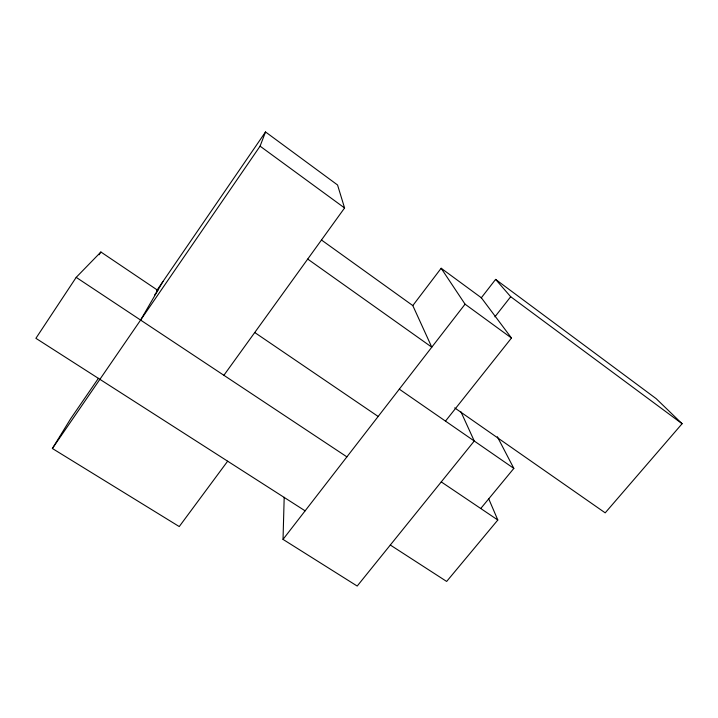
<?xml version="1.0" encoding="UTF-8"?>
<svg xmlns="http://www.w3.org/2000/svg" width="718" height="718" viewBox="0 0 718 718"><rect width="100%" height="100%" fill="white"/><g stroke="black" fill="none" stroke-linecap="round" stroke-linejoin="round"><path stroke-width="1.08" d="M460.983 411.89L474.257 441.014L357.196 586.05L283.027 539.389L284.193 497.278M227.651 461.189L179.249 526.563L52.378 448.499L260.078 146.158L265.525 131.95L337.55 184.984L344.577 207.969L223.881 375.299M140.602 320.075L162.968 281.492M52.378 448.499L70.615 418.818L98.42 378.296M154.666 294.954L157.816 290.368L100.888 252L76.198 277.363L35.9 338.313L305.123 510.839M99.048 254.773L100.888 252M156.668 290.673L265.525 131.95M412.751 305.653L441.157 268.263L481.338 297.764L511.476 338.025L445.483 421.107M283.027 539.389L465.067 304.181L441.157 268.263M481.213 297.925L495.6 279.401L656.18 398.661L682.1 423.719L605.202 512.849L454.682 407.878M494.908 316.835L510.695 296.722L495.6 279.401M480.746 508.515L513.846 468.405L497.359 436.732M488.59 498.507L497.816 520.011L446.65 581.445L390.305 545.025M76.198 277.363L346.893 456.863M441.256 481.904L497.816 520.011M254.737 332.515L378.162 416.467M399.298 389.156L513.846 468.405M307.717 259.072L431.787 347.18L412.805 305.581L321.476 240.009M465.067 304.181L511.476 338.025M260.078 146.158L344.577 207.969M510.695 296.722L682.1 423.719"/></g></svg>
